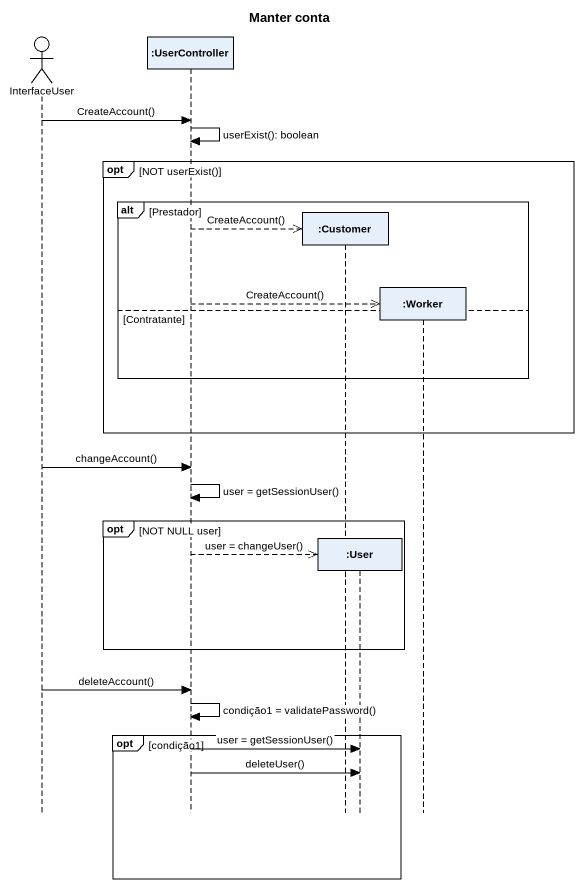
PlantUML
@startuml
title Manter conta
hide footbox
actor InterfaceUser
participant ":UserController" as UserController
participant ":Customer" as Customer
participant ":User" as User
participant ":Worker" as Worker

InterfaceUser -> UserController : CreateAccount()
UserController -> UserController : userExist(): boolean
opt NOT userExist()
  alt Prestador
    UserController -->> Customer ** : CreateAccount()
    UserController -->> Worker ** : CreateAccount()
  else Contratante
  end
end
InterfaceUser -> UserController : changeAccount()
UserController -> UserController : user = getSessionUser()
opt NOT NULL user
  UserController -->> User ** : user = changeUser()
end
InterfaceUser -> UserController : deleteAccount()
UserController -> UserController : condição1 = validatePassword()
opt condição1
  UserController -> User : user = getSessionUser()
  UserController -> User : deleteUser()
end
@enduml
